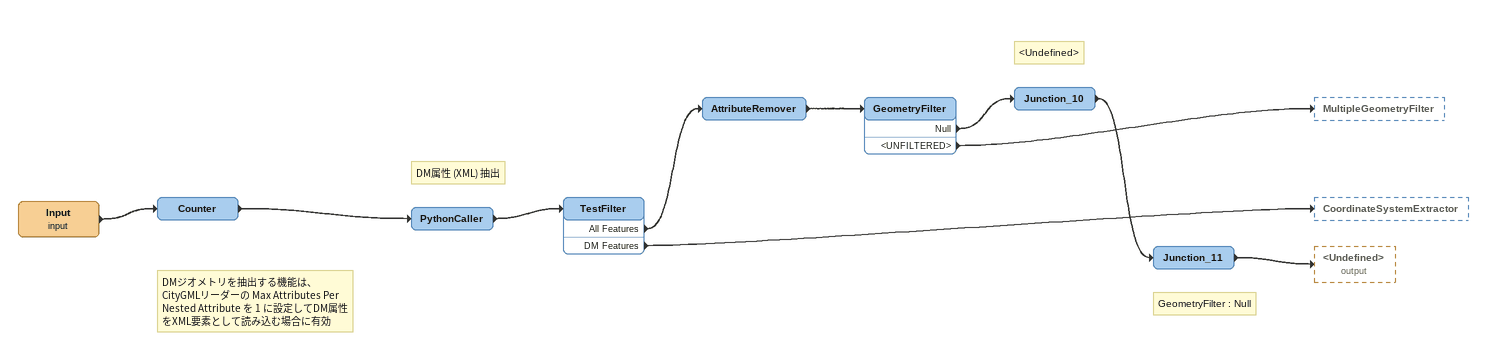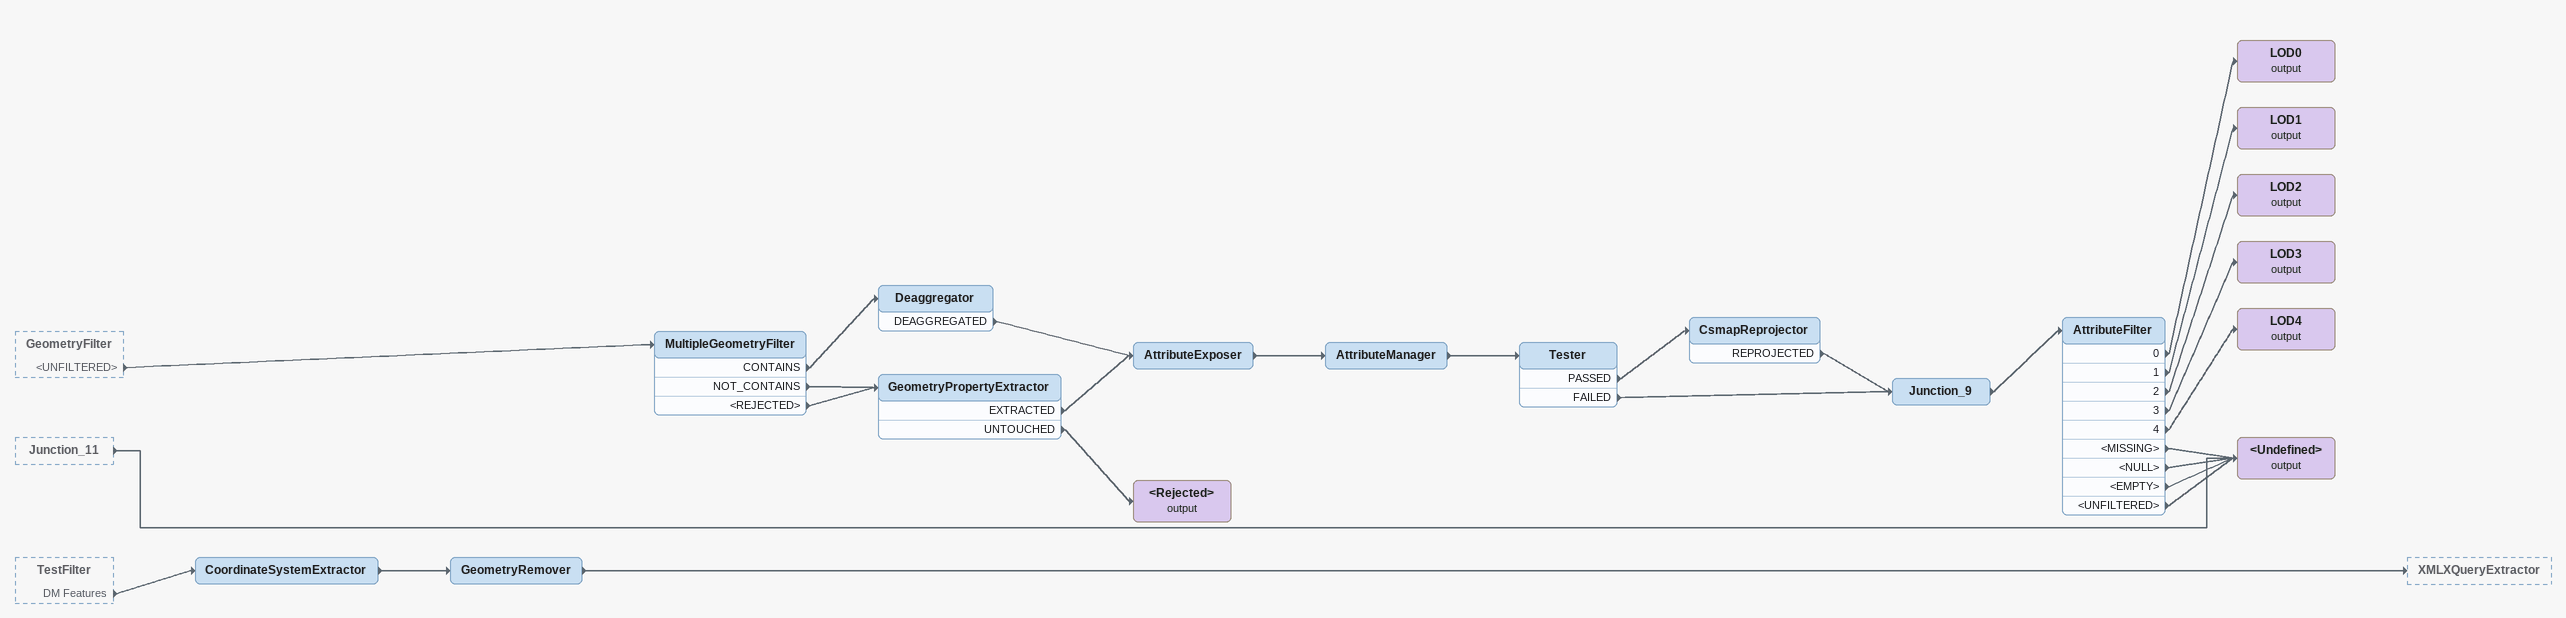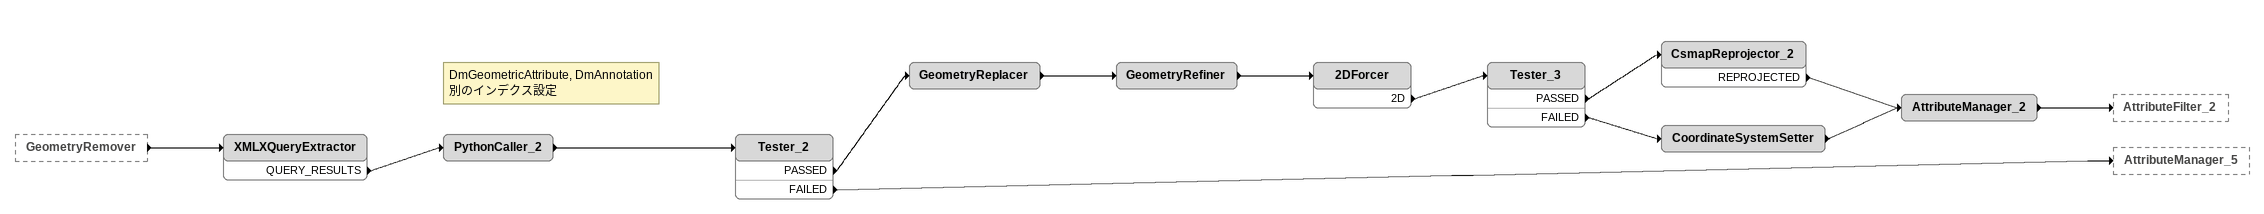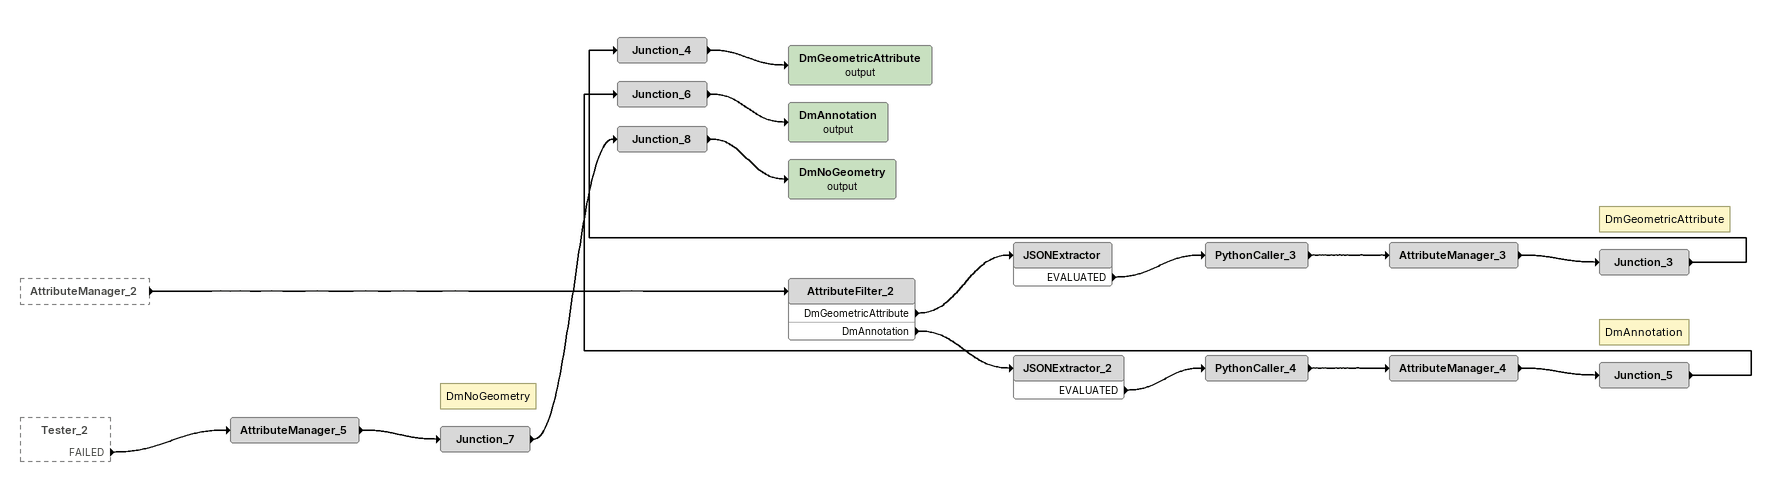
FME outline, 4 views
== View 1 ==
Input (input)
    -> Counter
Note: DMジオメトリを抽出する機能は、CityGMLリーダーの Max Attributes Per Nested Attribute を 1 に設定してDM属性をXML要素として読み込む場合に有効
Counter
    -> PythonCaller
Note: DM属性 (XML) 抽出
PythonCaller
    -> TestFilter
TestFilter
    All Features -> AttributeRemover
    DM Features -> CoordinateSystemExtractor
AttributeRemover
    -> GeometryFilter
GeometryFilter
    Null -> Junction_10
    <UNFILTERED> -> MultipleGeometryFilter
Note: <Undefined>
Junction_10
    -> Junction_11
Note: GeometryFilter : Null
Junction_11
    -> <Undefined> (output)

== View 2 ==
GeometryFilter [outside]
    <UNFILTERED> -> MultipleGeometryFilter
Junction_11 [outside]
    -> <Undefined> (output)
TestFilter [outside]
    DM Features -> CoordinateSystemExtractor
MultipleGeometryFilter
    CONTAINS -> Deaggregator
    NOT_CONTAINS -> GeometryPropertyExtractor
    <REJECTED> -> GeometryPropertyExtractor
Deaggregator
    DEAGGREGATED -> AttributeExposer
GeometryPropertyExtractor
    EXTRACTED -> AttributeExposer
    UNTOUCHED -> <Rejected> (output)
AttributeExposer
    -> AttributeManager
AttributeManager
    -> Tester
Tester
    PASSED -> CsmapReprojector
    FAILED -> Junction_9
CsmapReprojector
    REPROJECTED -> Junction_9
Junction_9
    -> AttributeFilter
AttributeFilter
    0 -> LOD0 (output)
    1 -> LOD1 (output)
    2 -> LOD2 (output)
    3 -> LOD3 (output)
    4 -> LOD4 (output)
    <MISSING> -> <Undefined> (output)
    <NULL> -> <Undefined> (output)
    <EMPTY> -> <Undefined> (output)
    <UNFILTERED> -> <Undefined> (output)
LOD0 (output)
LOD1 (output)
LOD2 (output)
LOD3 (output)
LOD4 (output)
<Undefined> (output)
<Rejected> (output)
CoordinateSystemExtractor
    -> GeometryRemover
GeometryRemover
    -> XMLXQueryExtractor

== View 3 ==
GeometryRemover [outside]
    -> XMLXQueryExtractor
XMLXQueryExtractor
    QUERY_RESULTS -> PythonCaller_2
Note: DmGeometricAttribute, DmAnnotation 別のインデクス設定
PythonCaller_2
    -> Tester_2
Tester_2
    PASSED -> GeometryReplacer
    FAILED -> AttributeManager_5
GeometryReplacer
    -> GeometryRefiner
GeometryRefiner
    -> 2DForcer
2DForcer
    2D -> Tester_3
Tester_3
    PASSED -> CsmapReprojector_2
    FAILED -> CoordinateSystemSetter
CsmapReprojector_2
    REPROJECTED -> AttributeManager_2
CoordinateSystemSetter
    -> AttributeManager_2
AttributeManager_2
    -> AttributeFilter_2

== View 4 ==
AttributeManager_2 [outside]
    -> AttributeFilter_2
Tester_2 [outside]
    FAILED -> AttributeManager_5
AttributeFilter_2
    DmGeometricAttribute -> JSONExtractor
    DmAnnotation -> JSONExtractor_2
JSONExtractor
    EVALUATED -> PythonCaller_3
PythonCaller_3
    -> AttributeManager_3
AttributeManager_3
    -> Junction_3
Note: DmGeometricAttribute
Junction_3
    -> Junction_4
Junction_4
    -> DmGeometricAttribute (output)
DmGeometricAttribute (output)
JSONExtractor_2
    EVALUATED -> PythonCaller_4
PythonCaller_4
    -> AttributeManager_4
AttributeManager_4
    -> Junction_5
Note: DmAnnotation
Junction_5
    -> Junction_6
Junction_6
    -> DmAnnotation (output)
DmAnnotation (output)
AttributeManager_5
    -> Junction_7
Note: DmNoGeometry
Junction_7
    -> Junction_8
Junction_8
    -> DmNoGeometry (output)
DmNoGeometry (output)
